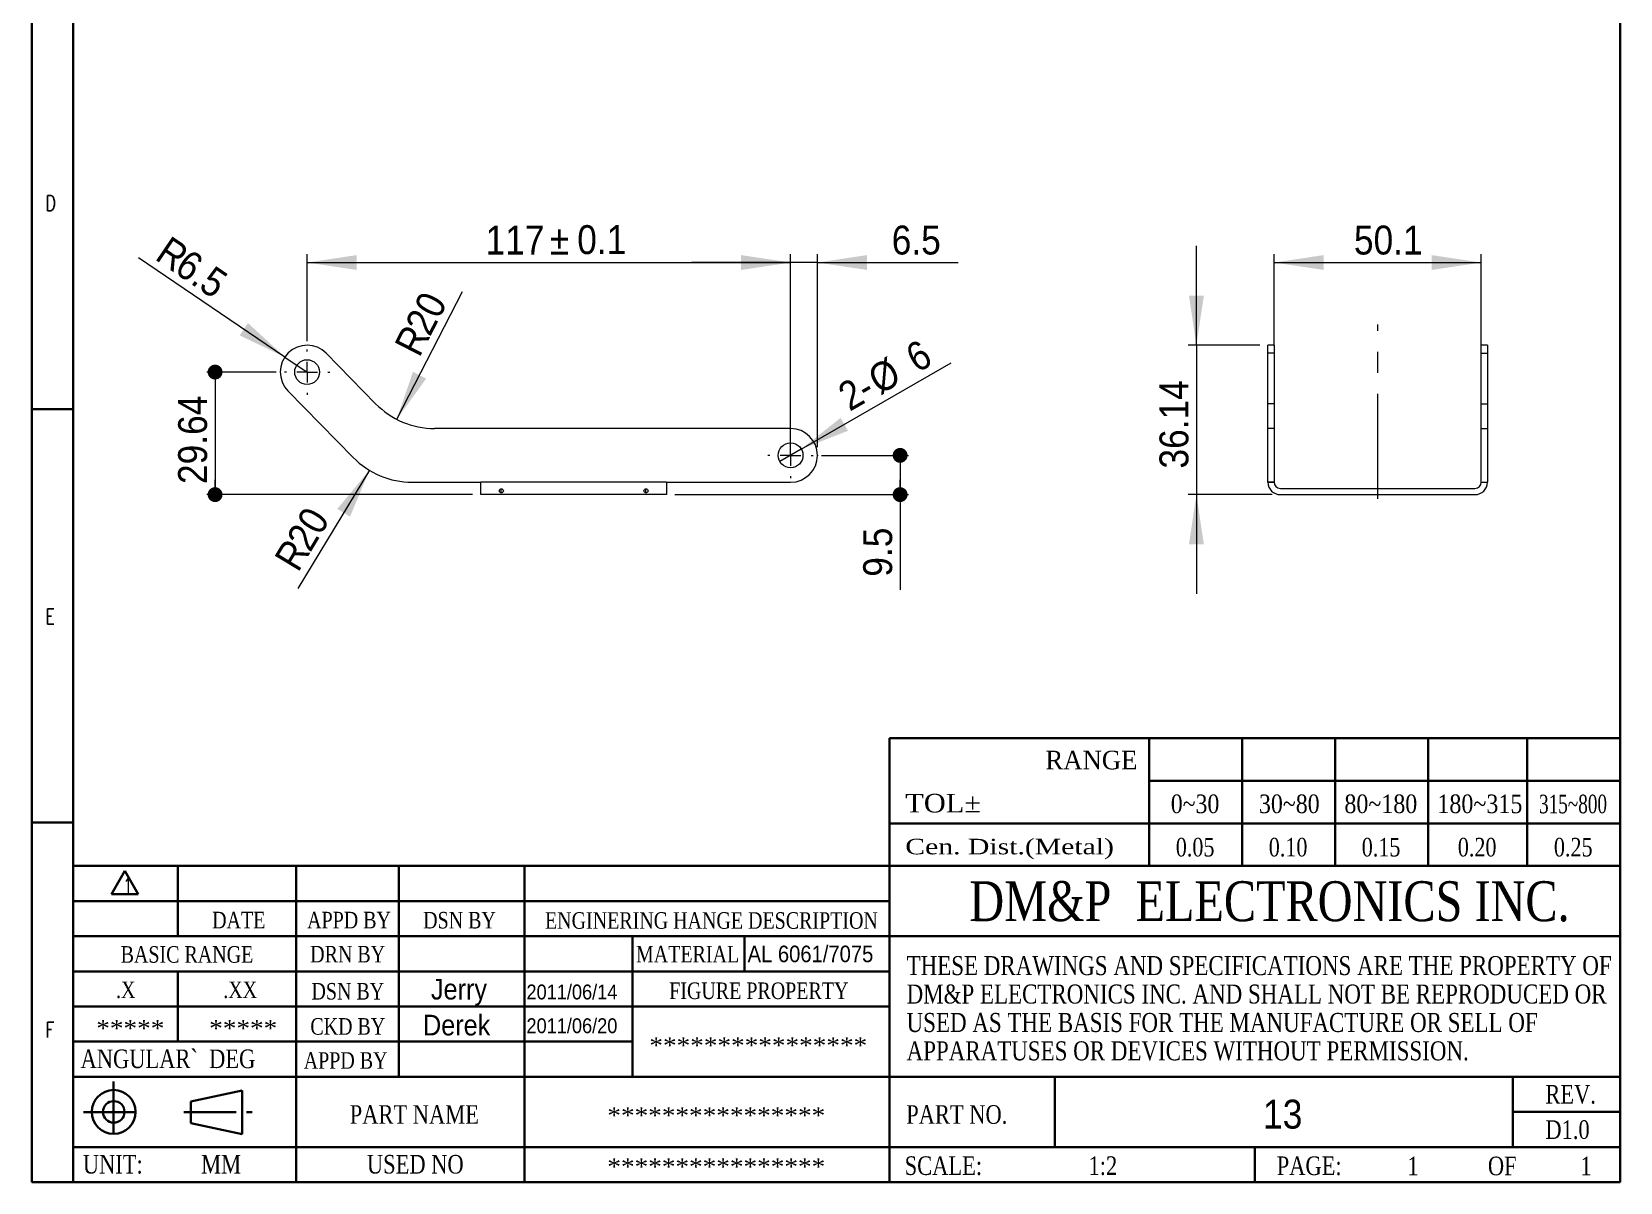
# Model space of a CAD drawing. Header units: millimetres. Extents: x 10 to 202, y 2 to 295.
# Drawn here: x 10 to 202.2, y 2.5 to 141.6 of the extents above; entities that cross this region are included whole.
import ezdxf

# ---------------------------------------------------------------- set-up
doc = ezdxf.new("R2010")
doc.units = ezdxf.units.MM
doc.header["$PDSIZE"] = -1
doc.linetypes.add('CENTER', pattern=[10.16, 6.35, -1.27, 1.27, -1.27])
doc.linetypes.add('CENTERX2', pattern=[20.32, 12.7, -2.54, 2.54, -2.54])
doc.layers.add('SLD-0', color=179, linetype='Continuous')
for name, color, linetype, lineweight in [('中心線2', 1, 'CENTER', 15), ('尺寸標柱線', 3, 'Continuous', 15), ('文字線性', 179, 'Continuous', 15)]:
    doc.layers.add(name, color=color, linetype=linetype, lineweight=lineweight)
doc.styles.add('SLDTEXTSTYLE0', font='GOTHIC.TTF', dxfattribs={"width": 0.913})
doc.styles.add('SLDTEXTSTYLE10', font='times.ttf', dxfattribs={"width": 1.26888})
doc.styles.add('SLDTEXTSTYLE11', font='times.ttf', dxfattribs={"width": 0.786331})
doc.styles.add('SLDTEXTSTYLE12', font='times.ttf', dxfattribs={"width": 0.8})
doc.styles.add('SLDTEXTSTYLE13', font='times.ttf', dxfattribs={"width": 1.090687})
doc.styles.add('SLDTEXTSTYLE14', font='txt_____.ttf', dxfattribs={"width": 0.75})
doc.styles.add('SLDTEXTSTYLE15', font='txt_____.ttf', dxfattribs={"width": 0.7})
doc.styles.add('SLDTEXTSTYLE3', font='times.ttf', dxfattribs={"width": 0.950828})
doc.styles.add('SLDTEXTSTYLE4', font='times.ttf', dxfattribs={"width": 1.081739})
doc.styles.add('SLDTEXTSTYLE5', font='times.ttf', dxfattribs={"width": 0.846979})
doc.styles.add('SLDTEXTSTYLE6', font='times.ttf', dxfattribs={"width": 0.850598})
doc.styles.add('SLDTEXTSTYLE7', font='times.ttf', dxfattribs={"width": 0.853029})
doc.styles.add('SLDTEXTSTYLE8', font='times.ttf', dxfattribs={"width": 0.854773})
doc.styles.add('SLDTEXTSTYLE9', font='times.ttf', dxfattribs={"width": 0.683818})
doc.dimstyles.new('SLDDIMSTYLE0', dxfattribs={"dimtxt": 3.5, "dimasz": 6, "dimexe": 0, "dimexo": 0.0625, "dimgap": 0.875, "dimtad": 2, "dimlfac": 2, "dimrnd": 1e-09, "dimzin": 12, "dimdsep": 46, "dimtxsty": 'SLDTEXTSTYLE0', "dimsah": 1, "dimcen": 0.09, "dimadec": 0, "dimazin": 0, "dimtfac": 1, "dimtofl": 0, "dimtmove": 0, "dimatfit": 3, "dimfxl": 0, "dimtolj": 1, "dimtzin": 12, "dimarcsym": 0})
doc.dimstyles.new('SLDDIMSTYLE1', dxfattribs={"dimtxt": 3.5, "dimasz": 6, "dimexe": 0, "dimexo": 0.0625, "dimgap": 0.875, "dimtad": 2, "dimdec": 1, "dimlfac": 2, "dimrnd": 1e-09, "dimzin": 12, "dimdsep": 46, "dimtxsty": 'SLDTEXTSTYLE0', "dimsah": 1, "dimcen": 0.09, "dimadec": 0, "dimazin": 0, "dimtfac": 1, "dimtdec": 1, "dimtofl": 0, "dimtmove": 0, "dimatfit": 3, "dimfxl": 0, "dimtolj": 1, "dimtzin": 12, "dimarcsym": 0})
doc.dimstyles.new('SLDDIMSTYLE10', dxfattribs={"dimtxt": 3.5, "dimasz": 6, "dimexe": 0, "dimexo": 0.0625, "dimgap": 0.875, "dimtad": 2, "dimlfac": 2, "dimrnd": 1e-09, "dimzin": 12, "dimdsep": 46, "dimtxsty": 'SLDTEXTSTYLE0', "dimsah": 1, "dimcen": 0.09, "dimadec": 0, "dimazin": 0, "dimtfac": 1, "dimtofl": 0, "dimtmove": 0, "dimatfit": 3, "dimfxl": 0, "dimtolj": 1, "dimtzin": 12, "dimarcsym": 0})
doc.dimstyles.new('SLDDIMSTYLE2', dxfattribs={"dimtxt": 3.5, "dimasz": 6, "dimexe": 0, "dimexo": 0.0625, "dimgap": 0.875, "dimtad": 2, "dimdec": 1, "dimlfac": 2, "dimrnd": 1e-09, "dimzin": 12, "dimdsep": 46, "dimtxsty": 'SLDTEXTSTYLE0', "dimsah": 1, "dimcen": 0.09, "dimadec": 0, "dimazin": 0, "dimtfac": 1, "dimtdec": 1, "dimtofl": 0, "dimtmove": 0, "dimatfit": 3, "dimfxl": 0, "dimtolj": 1, "dimtzin": 12, "dimarcsym": 0})
doc.dimstyles.new('SLDDIMSTYLE3', dxfattribs={"dimtxt": 3.5, "dimasz": 6, "dimexe": 0, "dimexo": 0.0625, "dimgap": 0.875, "dimtad": 2, "dimlfac": 2, "dimrnd": 1e-09, "dimzin": 12, "dimdsep": 46, "dimtxsty": 'SLDTEXTSTYLE0', "dimsah": 1, "dimcen": 0.09, "dimadec": 0, "dimazin": 0, "dimtfac": 1, "dimtofl": 0, "dimtmove": 0, "dimatfit": 3, "dimfxl": 0, "dimtolj": 1, "dimtzin": 12, "dimarcsym": 0})
doc.dimstyles.new('SLDDIMSTYLE4', dxfattribs={"dimtxt": 3.5, "dimasz": 6, "dimexe": 0, "dimexo": 0.0625, "dimgap": 0.875, "dimtad": 2, "dimlfac": 2, "dimrnd": 1e-09, "dimzin": 12, "dimdsep": 46, "dimtxsty": 'SLDTEXTSTYLE0', "dimsah": 1, "dimcen": 0.09, "dimadec": 0, "dimazin": 0, "dimtfac": 1, "dimtofl": 0, "dimtmove": 1, "dimatfit": 3, "dimfxl": 0, "dimtolj": 1, "dimtzin": 12, "dimarcsym": 0})
doc.dimstyles.new('SLDDIMSTYLE5', dxfattribs={"dimtxt": 3.5, "dimasz": 1.8, "dimexe": 0, "dimexo": 0.0625, "dimgap": 0.875, "dimtad": 2, "dimlfac": 2, "dimrnd": 1e-09, "dimzin": 12, "dimdsep": 46, "dimtxsty": 'SLDTEXTSTYLE0', "dimblk1": 'DOT', "dimblk2": 'DOT', "dimsah": 1, "dimcen": 0.09, "dimadec": 0, "dimazin": 0, "dimtfac": 1, "dimtofl": 0, "dimtmove": 0, "dimatfit": 3, "dimldrblk": 'DOT', "dimfxl": 0, "dimtolj": 1, "dimtzin": 12, "dimarcsym": 0})
doc.dimstyles.new('SLDDIMSTYLE6', dxfattribs={"dimtxt": 3.5, "dimasz": 1.8, "dimexe": 0, "dimexo": 0.0625, "dimgap": 0.875, "dimtad": 2, "dimdec": 1, "dimlfac": 2, "dimrnd": 1e-09, "dimzin": 12, "dimdsep": 46, "dimtxsty": 'SLDTEXTSTYLE0', "dimblk1": 'DOT', "dimblk2": 'DOT', "dimsah": 1, "dimcen": 0.09, "dimadec": 0, "dimazin": 0, "dimtfac": 1, "dimtdec": 1, "dimtofl": 0, "dimtmove": 0, "dimatfit": 3, "dimldrblk": 'DOT', "dimfxl": 0, "dimtolj": 1, "dimtzin": 12, "dimarcsym": 0})
doc.dimstyles.new('SLDDIMSTYLE7', dxfattribs={"dimtxt": 3.5, "dimasz": 6, "dimexe": 0, "dimexo": 0.0625, "dimgap": 0.875, "dimtad": 2, "dimlfac": 2, "dimrnd": 1e-09, "dimzin": 12, "dimdsep": 46, "dimtxsty": 'SLDTEXTSTYLE0', "dimsah": 1, "dimcen": 0.09, "dimadec": 0, "dimazin": 0, "dimtfac": 1, "dimtmove": 0, "dimatfit": 3, "dimfxl": 0, "dimtolj": 1, "dimtzin": 12, "dimarcsym": 0})
doc.dimstyles.new('SLDDIMSTYLE8', dxfattribs={"dimtxt": 3.5, "dimasz": 6, "dimexe": 0, "dimexo": 0.0625, "dimgap": 0.875, "dimtad": 2, "dimdec": 1, "dimlfac": 2, "dimrnd": 1e-09, "dimzin": 12, "dimdsep": 46, "dimtxsty": 'SLDTEXTSTYLE0', "dimsah": 1, "dimcen": 0.09, "dimadec": 0, "dimazin": 0, "dimtfac": 1, "dimtdec": 1, "dimtofl": 0, "dimtmove": 0, "dimatfit": 3, "dimfxl": 0, "dimtolj": 1, "dimtzin": 12, "dimarcsym": 0})

# ---------------------------------------------------------------- blocks, each defined once
blk = doc.blocks.new('SW_NOTE_1')
at = {"layer": 'SLD-0', "color": 0, "char_height": 2.3, "attachment_point": 1, "style": 'SLDTEXTSTYLE12'}
for s, insert in [('THESE DRAWINGS AND SPECIFICATIONS ARE THE PROPERTY OF', (0, 3.02)), ('DM&P ELECTRONICS INC. AND SHALL NOT BE REPRODUCED OR ', (0, -0.42)), ('USED AS THE BASIS FOR THE MANUFACTURE OR SELL OF ', (0, -3.86)), ('APPARATUSES OR DEVICES WITHOUT PERMISSION.', (0, -7.29))]:
    blk.add_mtext(s, dxfattribs=dict(at, insert=insert))
blk = doc.blocks.new('*D8')
at = {"layer": '尺寸標柱線', "color": 5}
for p, q in [((101.82, 113.73), (89.82, 113.73)), ((101.82, 91.41), (101.82, 114.73)), ((105.07, 113.73), (101.82, 113.73)), ((105.07, 91.41), (105.07, 114.73)), ((105.07, 113.73), (122.1, 113.73))]:
    blk.add_line(p, q, dxfattribs=at)
for points in [[(101.82, 113.73), (95.82, 114.63), (95.82, 112.83)], [(105.07, 113.73), (111.07, 112.83), (111.07, 114.63)]]:
    blk.add_solid(points, dxfattribs=at)
at = {"layer": '尺寸標柱線', "color": 5, "insert": (114.05, 118.2), "char_height": 3.5, "attachment_point": 1, "rotation": 0, "style": 'SLDTEXTSTYLE0'}
blk.add_mtext('6.5', dxfattribs=at)
blk = doc.blocks.new('*D9')
at = {"layer": '尺寸標柱線', "color": 5}
for p, q in [((43.32, 104.23), (43.32, 114.73)), ((43.32, 113.73), (101.82, 113.73)), ((101.82, 94.16), (101.82, 114.73))]:
    blk.add_line(p, q, dxfattribs=at)
for points in [[(43.32, 113.73), (49.32, 112.83), (49.32, 114.63)], [(101.82, 113.73), (95.82, 114.63), (95.82, 112.83)]]:
    blk.add_solid(points, dxfattribs=at)
at = {"layer": '尺寸標柱線', "color": 5, "char_height": 3.5, "attachment_point": 1, "style": 'SLDTEXTSTYLE0'}
for s, insert in [('117', (64.91, 118.2)), ('%%p', (72.67, 118.2)), ('0.1', (76, 118.25))]:
    blk.add_mtext(s, dxfattribs=dict(at, insert=insert))
blk = doc.blocks.new('*D10')
at = {"layer": '尺寸標柱線', "color": 5}
blk.add_line((50.85, 88.6), (42.21, 74.31), dxfattribs=at)
blk.add_solid([(50.85, 88.6), (46.97, 83.93), (48.51, 83)], dxfattribs=at)
at = {"layer": '尺寸標柱線', "color": 5, "char_height": 3.5, "attachment_point": 1, "rotation": 58.8511, "style": 'SLDTEXTSTYLE0'}
for s, insert in [('20', (40.69, 80.39)), ('R', (39.22, 77.97))]:
    blk.add_mtext(s, dxfattribs=dict(at, insert=insert))
blk = doc.blocks.new('*D11')
at = {"layer": '尺寸標柱線', "color": 5}
blk.add_line((54.17, 94.77), (62.13, 110.23), dxfattribs=at)
blk.add_solid([(54.17, 94.77), (57.72, 99.69), (56.12, 100.51)], dxfattribs=at)
at = {"layer": '尺寸標柱線', "color": 5, "char_height": 3.5, "attachment_point": 1, "rotation": 62.7612, "style": 'SLDTEXTSTYLE0'}
for s, insert in [('20', (55.06, 106.27)), ('R', (53.77, 103.75))]:
    blk.add_mtext(s, dxfattribs=dict(at, insert=insert))
blk = doc.blocks.new('_DOT')
at = {"color": 0, "linetype": 'ByBlock', "lineweight": -2}
blk.add_line((-0.5, 0), (-1, 0), dxfattribs=at)
at = {"color": 0, "linetype": 'ByBlock', "const_width": 0.5}
blk.add_lwpolyline([(-0.25, 0, 1), (0.25, 0, 1)], format="xyb", close=True, dxfattribs=at)
blk = doc.blocks.new('*D13')
at = {"layer": '尺寸標柱線', "color": 5}
for p, q in [((39.57, 100.48), (31.18, 100.48)), ((32.18, 100.48), (32.18, 85.66)), ((63.32, 85.66), (31.18, 85.66))]:
    blk.add_line(p, q, dxfattribs=at)
at = {"layer": '尺寸標柱線', "color": 5, "xscale": 1.8, "yscale": 1.8}
for p, rotation in [((32.18, 100.48, -1.52), 90.0000000000004), ((32.18, 85.66, -1.52), 270.0000000000004)]:
    blk.add_blockref('_DOT', p, dxfattribs=dict(at, rotation=rotation))
at = {"layer": '尺寸標柱線', "color": 5, "insert": (27.71, 86.94), "char_height": 3.5, "attachment_point": 1, "rotation": 90, "style": 'SLDTEXTSTYLE0'}
blk.add_mtext('29.64', dxfattribs=at)
blk = doc.blocks.new('*D14')
at = {"layer": '尺寸標柱線', "color": 5}
for p, q in [((105.57, 90.41), (116.07, 90.41)), ((115.07, 90.41), (115.07, 85.66)), ((87.82, 85.66), (116.07, 85.66)), ((115.07, 85.66), (115.07, 74.14))]:
    blk.add_line(p, q, dxfattribs=at)
at = {"layer": '尺寸標柱線', "color": 5, "xscale": 1.8, "yscale": 1.8}
for p, rotation in [((115.07, 90.41, -1.52), 90.0000000000004), ((115.07, 85.66, -1.52), 270.0000000000004)]:
    blk.add_blockref('_DOT', p, dxfattribs=dict(at, rotation=rotation))
at = {"layer": '尺寸標柱線', "color": 5, "insert": (110.6, 75.73), "char_height": 3.5, "attachment_point": 1, "rotation": 90, "style": 'SLDTEXTSTYLE0'}
blk.add_mtext('9.5', dxfattribs=at)
blk = doc.blocks.new('*D15')
at = {"layer": '尺寸標柱線', "color": 5}
for q in [(121.23, 101.61), (100.52, 89.66)]:
    blk.add_line((103.11, 91.16), q, dxfattribs=at)
blk.add_solid([(103.11, 91.16), (108.76, 93.38), (107.86, 94.94)], dxfattribs=at)
at = {"layer": '尺寸標柱線', "color": 5, "char_height": 3.5, "attachment_point": 1, "rotation": 30, "style": 'SLDTEXTSTYLE0'}
for s, insert in [('6', (115.4, 103.36)), ('%%c', (110.83, 100.72)), ('2-', (107.22, 98.7))]:
    blk.add_mtext(s, dxfattribs=dict(at, insert=insert))
blk = doc.blocks.new('*D16')
at = {"layer": '尺寸標柱線', "color": 5}
for q in [(22.92, 114.28), (43.32, 100.48)]:
    blk.add_line((40.62, 102.3), q, dxfattribs=at)
blk.add_solid([(40.62, 102.3), (36.16, 106.41), (35.15, 104.92)], dxfattribs=at)
at = {"layer": '尺寸標柱線', "color": 5, "char_height": 3.5, "attachment_point": 1, "rotation": 325.9085, "style": 'SLDTEXTSTYLE0'}
for s, insert in [('R', (26.73, 117.07)), ('6.5', (29.07, 115.48))]:
    blk.add_mtext(s, dxfattribs=dict(at, insert=insert))
blk = doc.blocks.new('SW_CENTERMARKSYMBOL_0')
at = {"layer": '中心線2', "color": 0}
for p, q in [((0, 2.5), (0, 2.75)), ((-2.5, 0), (-2.75, 0)), ((0, 0), (-1.25, 0)), ((0, 0), (0, 1.25)), ((0, 0), (0, -1.25)), ((0, 0), (1.25, 0)), ((2.5, 0), (2.75, 0)), ((0, -2.5), (0, -2.75))]:
    blk.add_line(p, q, dxfattribs=at)
blk = doc.blocks.new('SW_CENTERMARKSYMBOL_1')
at = {"layer": '中心線2', "color": 0}
for p, q in [((0, 2.5), (0, 2.75)), ((-2.5, 0), (-2.75, 0)), ((0, 0), (-1.25, 0)), ((0, 0), (0, 1.25)), ((0, 0), (0, -1.25)), ((0, 0), (1.25, 0)), ((2.5, 0), (2.75, 0)), ((0, -2.5), (0, -2.75))]:
    blk.add_line(p, q, dxfattribs=at)
blk = doc.blocks.new('*D25')
at = {"layer": '尺寸標柱線', "color": 5}
for p, q in [((160.33, 103.75), (160.33, 114.73)), ((160.33, 113.73), (185.38, 113.73)), ((185.38, 103.75), (185.38, 114.73))]:
    blk.add_line(p, q, dxfattribs=at)
for points in [[(160.33, 113.73), (166.33, 112.83), (166.33, 114.63)], [(185.38, 113.73), (179.38, 114.63), (179.38, 112.83)]]:
    blk.add_solid(points, dxfattribs=at)
at = {"layer": '尺寸標柱線', "color": 5, "insert": (169.98, 118.2), "char_height": 3.5, "attachment_point": 1, "style": 'SLDTEXTSTYLE0'}
blk.add_mtext('50.1', dxfattribs=at)
blk = doc.blocks.new('*D26')
at = {"layer": '尺寸標柱線', "color": 5}
for p, q in [((150.92, 103.73), (150.92, 115.73)), ((158.58, 103.73), (149.92, 103.73)), ((150.92, 103.73), (150.92, 85.66)), ((160.08, 85.66), (149.92, 85.66)), ((150.92, 85.66), (150.92, 73.66))]:
    blk.add_line(p, q, dxfattribs=at)
for points in [[(150.92, 103.73), (151.82, 109.73), (150.02, 109.73)], [(150.92, 85.66), (150.02, 79.66), (151.82, 79.66)]]:
    blk.add_solid(points, dxfattribs=at)
at = {"layer": '尺寸標柱線', "color": 5, "insert": (146.45, 88.81), "char_height": 3.5, "attachment_point": 1, "rotation": 90, "style": 'SLDTEXTSTYLE0'}
blk.add_mtext('36.14', dxfattribs=at)

msp = doc.modelspace()

# ---------------------------------------------------------------- linework, layer by layer
at = {"color": 7, "linetype": 'Continuous', "lineweight": 15}
for p, q in [((51.606322, 96.659189), (45.637259, 102.750716)), ((160.326005, 103.726074), (159.576004, 103.726074)), ((159.576004, 102.750716), (159.576004, 103.726074)), ((160.326005, 102.750716), (159.576004, 102.750716)), ((159.576004, 96.659189), (159.576004, 102.750716)), ((160.326005, 103.726074), (160.326005, 102.750716)), ((160.326005, 102.750716), (160.326005, 96.659189)), ((186.126045, 103.726074), (185.376044, 103.726074)), ((185.376044, 102.750716), (185.376044, 103.726074)), ((185.376044, 102.750716), (186.126045, 102.750716)), ((185.376044, 96.659189), (185.376044, 102.750716)), ((186.126045, 103.726074), (186.126045, 102.750716)), ((186.126045, 102.750716), (186.126045, 96.659189)), ((40.994635, 98.201429), (48.875188, 90.159189)), ((160.326005, 96.659189), (159.576004, 96.659189)), ((159.576004, 93.658093), (159.576004, 96.659189)), ((160.326005, 96.659189), (160.326005, 93.658093)), ((185.376044, 96.659189), (186.126045, 96.659189)), ((185.376044, 93.658093), (185.376044, 96.659189)), ((186.126045, 96.659189), (186.126045, 93.658093)), ((101.815948, 93.658093), (58.748823, 93.658093)), ((160.326005, 93.658093), (159.576004, 93.658093)), ((159.576004, 87.158093), (159.576004, 93.658093)), ((160.326005, 93.658093), (160.326005, 87.158093)), ((185.376044, 87.158093), (185.376044, 93.658093)), ((185.376044, 93.658093), (186.126045, 93.658093)), ((186.126045, 93.658093), (186.126045, 87.158093)), ((56.017691, 87.158093), (64.315949, 87.158093)), ((86.815948, 87.158073), (64.315949, 87.158073)), ((64.315949, 85.658073), (64.315949, 87.158073)), ((86.815948, 87.158073), (101.815952, 87.158093)), ((86.815948, 87.158073), (86.815948, 85.658073)), ((160.326005, 87.158093), (159.576004, 87.158093)), ((159.576004, 87.158073), (159.576004, 87.158093)), ((159.576004, 87.158073), (160.326005, 87.158073)), ((160.326005, 87.158093), (160.326005, 87.158073)), ((185.376044, 87.158093), (186.126045, 87.158093)), ((185.376044, 87.158073), (185.376044, 87.158093)), ((185.376044, 87.158073), (186.126045, 87.158073)), ((186.126045, 87.158093), (186.126045, 87.158073)), ((86.815948, 85.658073), (64.315949, 85.658073)), ((161.076004, 86.408073), (184.626044, 86.408073)), ((161.076004, 85.658073), (184.626044, 85.658073))]:
    msp.add_line(p, q, dxfattribs=at)
at = {"color": 8, "linetype": 'Continuous', "lineweight": 15}
for p, q in [((66.815948, 85.882367), (66.815948, 86.36904)), ((84.315948, 85.882367), (84.315948, 86.36904))]:
    msp.add_line(p, q, dxfattribs=at)
at = {"color": 7, "linetype": 'Continuous', "lineweight": 15}
for centre in [(43.315948, 100.476073), (101.815948, 90.408093)]:
    msp.add_circle(centre, 1.5, dxfattribs=at)
for centre, radius, start, end in [((43.315948, 100.476073), 3.25, 44.41821445, 224.41821445), ((58.748823, 103.658093), 10, 224.41821445, 270), ((101.815948, 90.408093), 3.25, 270.00007633, 90), ((56.01769, 97.158093), 10, 224.41821445, 270), ((161.076004, 87.158073), 1.5, 180, 270), ((161.076004, 87.158073), 0.75, 180, 270), ((184.626044, 87.158073), 0.75, 270, 0), ((184.626044, 87.158073), 1.5, 270, 0)]:
    msp.add_arc(centre, radius, start, end, dxfattribs=at)
for points in [[(66.815948, 85.882367), (66.776112, 85.88237), (66.737764, 85.889432), (66.672514, 85.913905), (66.646178, 85.930867), (66.584637, 85.990361), (66.565946, 86.041663), (66.565949, 86.153174), (66.584624, 86.214411), (66.646739, 86.295513), (66.673107, 86.320324), (66.737821, 86.357385), (66.776893, 86.36904), (66.815948, 86.36904)], [(66.815948, 86.36904), (66.85498, 86.36904), (66.894164, 86.357344), (66.9588, 86.320307), (66.985457, 86.295193), (67.047369, 86.214137), (67.065942, 86.153189), (67.065954, 86.041687), (67.047245, 85.990163), (66.985228, 85.930486), (66.95903, 85.913749), (66.894137, 85.889459), (66.85576, 85.882364), (66.815948, 85.882367)], [(84.315948, 85.882367), (84.276112, 85.88237), (84.237764, 85.889432), (84.172514, 85.913905), (84.146178, 85.930867), (84.084637, 85.990361), (84.065946, 86.041663), (84.065949, 86.153174), (84.084624, 86.214411), (84.146739, 86.295513), (84.173107, 86.320324), (84.237821, 86.357385), (84.276893, 86.36904), (84.315948, 86.36904)], [(84.315948, 86.36904), (84.35498, 86.36904), (84.394164, 86.357344), (84.4588, 86.320307), (84.485457, 86.295193), (84.547369, 86.214137), (84.565942, 86.153189), (84.565954, 86.041687), (84.547245, 85.990163), (84.485228, 85.930486), (84.45903, 85.913749), (84.394137, 85.889459), (84.35576, 85.882364), (84.315948, 85.882367)]]:
    msp.add_open_spline(points, degree=3, knots=[0, 0, 0, 0, 0.125, 0.125, 0.25, 0.25, 0.5, 0.5, 0.75, 0.75, 0.875, 0.875, 1, 1, 1, 1], dxfattribs=at)
at = {"layer": 'SLD-0', "color": 7, "linetype": 'Continuous', "lineweight": 30}
for p, q in [((10, 294.5), (10, 2.5)), ((10, 96), (15, 96)), ((113.8, 56.208203), (202.2, 56.208203)), ((113.8, 56.208203), (113.8, 40.75)), ((145.2, 56.208203), (145.2, 40.75)), ((156.45, 56.208203), (156.45, 40.75)), ((167.7, 56.208203), (167.7, 40.75)), ((178.95, 56.208203), (178.95, 40.75)), ((190.95, 56.208203), (190.95, 40.75)), ((145.2, 51.055469), (202.2, 51.055469)), ((113.8, 45.902734), (202.2, 45.902734)), ((113.8, 40.75), (202.2, 40.75)), ((29.238855, 12.275939), (35.451436, 13.601727)), ((35.451436, 13.601727), (35.451436, 8.296617)), ((29.238855, 12.275939), (29.238855, 9.65899)), ((29.238855, 9.65899), (35.451436, 8.296617)), ((202.2, 2.5), (10, 2.5))]:
    msp.add_line(p, q, dxfattribs=at)
at = {"layer": 'SLD-0', "color": 7, "lineweight": 30}
for p, q in [((15, 289.5), (15, 2.5)), ((202.2, 2.5), (202.2, 289.5)), ((15, 57.75), (15, 2.5)), ((15, 57.75), (15, 2.5)), ((15, 46), (10, 46)), ((202.2, 40.75), (15, 40.75)), ((27.669706, 40.65357), (27.669706, 32.25)), ((41.990952, 40.75), (41.990952, 15.249928)), ((54.398926, 40.75), (54.398926, 15.249928)), ((69.6, 2.5), (69.6, 40.75)), ((113.8, 40.75), (113.8, 2.5)), ((21.27295, 40.14141), (19.661188, 37.349757)), ((22.884711, 37.349757), (21.27295, 40.14141)), ((19.661188, 37.349757), (22.884711, 37.349757)), ((113.8, 36.5), (15, 36.5)), ((202.2, 32.25), (15, 32.25)), ((82.680054, 32.25), (82.680054, 15.249928)), ((96.253784, 32.25), (96.253784, 28)), ((113.8, 28), (15, 28)), ((27.669706, 28), (27.669706, 19.5)), ((113.8, 23.75), (15, 23.75)), ((82.680054, 19.5), (15, 19.5)), ((69.6, 15.249928), (15, 15.249928)), ((41.990952, 15.249928), (41.990952, 2.5)), ((69.6, 15.249928), (202.2, 15.249928)), ((133.8, 15.249928), (133.8, 6.75)), ((189.2, 6.75), (189.2, 15.249928)), ((202.2, 11), (189.2, 11)), ((15, 6.75), (202.2, 6.75)), ((158, 2.5), (158, 6.75))]:
    msp.add_line(p, q, dxfattribs=at)
at = {"layer": 'SLD-0', "color": 7, "linetype": 'CENTER', "lineweight": 30}
for p, q in [((19.892303, 14.684671), (19.892303, 7.668423)), ((16.270071, 10.961909), (23.625373, 10.961909)), ((28.380602, 10.956014), (36.671534, 10.956014))]:
    msp.add_line(p, q, dxfattribs=at)
at = {"layer": 'SLD-0', "color": 7, "linetype": 'Continuous', "lineweight": 30}
for centre, radius in [((19.912001, 11.008058), 2.651387), ((19.920447, 11.00507), 1.302772)]:
    msp.add_circle(centre, radius, dxfattribs=at)
at = {"layer": '中心線2', "color": 1, "linetype": 'CENTERX2', "lineweight": 0}
msp.add_line((172.851024, 85.158093), (172.851024, 106.229343), dxfattribs=at)
at = {"layer": '尺寸標柱線', "color": 5, "lineweight": 0}
msp.add_point((105.065948, 90.408095), dxfattribs=at)

# ---------------------------------------------------------------- block references
at = {"layer": 'SLD-0', "color": 7}
msp.add_blockref('SW_NOTE_1', (115.85331, 26.829865), dxfattribs=at)
at = {"layer": '中心線2', "color": 1}
for name, p in [('SW_CENTERMARKSYMBOL_1', (43.315948, 100.476073)), ('SW_CENTERMARKSYMBOL_0', (101.815948, 90.408093))]:
    msp.add_blockref(name, p, dxfattribs=at)

# ---------------------------------------------------------------- texts
at = {"layer": 'SLD-0', "color": 7, "attachment_point": 1}
for s, insert, char_height, style in [('D', (11.666667, 121.852425), 1.852083, 'SLDTEXTSTYLE14'), ('E', (11.666667, 71.852425), 1.852083, 'SLDTEXTSTYLE14'), ('RANGE', (132.65198, 54.684077), 2.25, 'SLDTEXTSTYLE3'), ('TOL±', (115.691583, 49.470602), 2.25, 'SLDTEXTSTYLE4'), ('0~30', (147.81881, 49.389671), 2.25, 'SLDTEXTSTYLE5'), ('30~80', (158.48586, 49.389671), 2.25, 'SLDTEXTSTYLE6'), ('80~180', (168.825, 49.389671), 2.25, 'SLDTEXTSTYLE7'), ('180~315', (180.075, 49.389671), 2.25, 'SLDTEXTSTYLE8'), ('315~800', (192.375, 49.37087), 2.25, 'SLDTEXTSTYLE9'), ('Cen. Dist.(Metal)', (115.691583, 44.033979), 1.875, 'SLDTEXTSTYLE10'), ('0.05', (148.425, 44.147457), 2.25, 'SLDTEXTSTYLE11'), ('0.10', (159.675, 44.147457), 2.25, 'SLDTEXTSTYLE11'), ('0.15', (170.925, 44.147457), 2.25, 'SLDTEXTSTYLE11'), ('0.20', (182.55, 44.147457), 2.25, 'SLDTEXTSTYLE11'), ('0.25', (194.175, 44.147457), 2.25, 'SLDTEXTSTYLE11'), ('1', (21.06793, 39.251727), 1.8, 'SLDTEXTSTYLE15'), ('DM&P  ELECTRONICS INC.', (123.441439, 38.90286), 4.83, 'SLDTEXTSTYLE12'), ('DATE', (31.828312, 35.205695), 2, 'SLDTEXTSTYLE12'), ('APPD BY', (43.320634, 35.205695), 2, 'SLDTEXTSTYLE12'), ('DSN BY', (57.360048, 35.189654), 2, 'SLDTEXTSTYLE12'), ('ENGINERING HANGE DESCRIPTION', (72.099712, 35.155168), 2, 'SLDTEXTSTYLE12'), ('BASIC RANGE', (20.756734, 31.050283), 2, 'SLDTEXTSTYLE12'), ('DRN BY', (43.687119, 31.08105), 2, 'SLDTEXTSTYLE12'), ('MATERIAL', (83.108821, 31.08105), 2, 'SLDTEXTSTYLE12'), ('.X', (20.197147, 26.769539), 2, 'SLDTEXTSTYLE12'), ('.XX', (33.174872, 26.769539), 2, 'SLDTEXTSTYLE12'), ('DSN BY', (43.840744, 26.594802), 2, 'SLDTEXTSTYLE12'), ('FIGURE PROPERTY', (87.128668, 26.655168), 2, 'SLDTEXTSTYLE12'), ('F', (11.666667, 21.852425), 1.852083, 'SLDTEXTSTYLE14'), ('*****', (17.803076, 22.1132), 2, 'SLDTEXTSTYLE13'), ('*****', (31.46633, 22.1132), 2, 'SLDTEXTSTYLE13'), ('CKD BY', (43.704633, 22.344802), 2, 'SLDTEXTSTYLE12'), ('****************', (84.725886, 20.037323), 2, 'SLDTEXTSTYLE13'), ('ANGULAR`  DEG', (15.90436, 18.549332), 2.25, 'SLDTEXTSTYLE12'), ('APPD BY', (42.904812, 18.224484), 2, 'SLDTEXTSTYLE12'), ('REV.', (193.140737, 14.263964), 2.25, 'SLDTEXTSTYLE12'), ('PART NAME', (48.47219, 11.818511), 2.25, 'SLDTEXTSTYLE12'), ('****************', (79.645155, 11.568819), 2, 'SLDTEXTSTYLE13'), ('PART NO.', (115.806468, 11.818511), 2.25, 'SLDTEXTSTYLE12'), ('D1.0', (193.140737, 9.988477), 2.25, 'SLDTEXTSTYLE12'), ('UNIT:', (16.181511, 5.799712), 2.25, 'SLDTEXTSTYLE12'), ('MM', (30.494902, 5.799712), 2.25, 'SLDTEXTSTYLE12'), ('USED NO', (50.554164, 5.799712), 2.25, 'SLDTEXTSTYLE12'), ('****************', (79.645155, 5.379054), 2, 'SLDTEXTSTYLE13'), ('SCALE:', (115.618767, 5.628746), 2.25, 'SLDTEXTSTYLE12'), ('1:2', (137.86465, 5.628746), 2.25, 'SLDTEXTSTYLE12'), ('PAGE:', (160.636936, 5.615788), 2.25, 'SLDTEXTSTYLE12'), ('1', (176.457793, 5.594062), 2.25, 'SLDTEXTSTYLE12'), ('OF', (186.189947, 5.594062), 2.25, 'SLDTEXTSTYLE12'), ('1', (197.393563, 5.594062), 2.25, 'SLDTEXTSTYLE12')]:
    msp.add_mtext(s, dxfattribs=dict(at, insert=insert, char_height=char_height, style=style))
at = {"layer": '文字線性', "color": 5, "attachment_point": 1, "style": 'SLDTEXTSTYLE0'}
for s, insert, char_height in [('AL 6061/7075', (96.615137, 31.112941), 2), ('Jerry', (58.300666, 27.096395), 2.5), ('2011/06/14', (69.85878, 26.407394), 1.8), ('Derek', (57.340596, 22.753524), 2.5), ('2011/06/20', (69.85878, 22.324681), 1.8), ('13', (158.986613, 12.483664), 3.5)]:
    msp.add_mtext(s, dxfattribs=dict(at, insert=insert, char_height=char_height))

# ---------------------------------------------------------------- dimensions: what is measured, and where the dimension line sits
at = {"layer": '尺寸標柱線', "color": 5}
dim = msp.add_linear_dim(base=(101.815948, 113.726073), p1=(43.315948, 103.226073), p2=(101.815948, 93.158093), text='<>%%p0.1', dimstyle='SLDDIMSTYLE0', dxfattribs=at)
dim.commit()
dim.dimension.update_dxf_attribs({"geometry": '*D9', "text_midpoint": (73.686915, 113.726073), "dimtype": 160})
for base, p1, p2, angle, dimstyle, picture, middle in [((101.815932, 113.726063), (105.065948, 90.408095), (101.815948, 90.408093), 0.00003817, 'SLDDIMSTYLE2', '*D8', (117.279458, 113.726073)), ((150.921013, 85.658073), (159.576004, 103.726073), (161.076004, 85.658073), 90, 'SLDDIMSTYLE10', '*D26', (150.921013, 94.624442)), ((32.175911, 85.658073), (40.565948, 100.476073), (64.315948, 85.658073), 90, 'SLDDIMSTYLE5', '*D13', (32.175911, 92.758011)), ((115.065948, 85.658073), (104.565948, 90.408093), (86.815948, 85.658073), 90, 'SLDDIMSTYLE6', '*D14', (115.065948, 78.962729))]:
    dim = msp.add_linear_dim(base=base, p1=p1, p2=p2, angle=angle, dimstyle=dimstyle, dxfattribs=at)
    dim.commit()
    dim.dimension.update_dxf_attribs({"geometry": picture, "text_midpoint": middle, "dimtype": 160})
dim = msp.add_linear_dim(base=(185.376044, 113.726073), p1=(160.326004, 102.750717), p2=(185.376044, 102.750717), dimstyle='SLDDIMSTYLE1', dxfattribs=at)
dim.commit()
dim.dimension.update_dxf_attribs({"geometry": '*D25', "text_midpoint": (174.508375, 113.726073), "dimtype": 160})
for center, mpoint, dimstyle, picture, middle in [((43.315948, 100.476073), (40.624481, 102.297749), 'SLDDIMSTYLE8', '*D16', (27.916838, 110.898729)), ((58.748823, 103.658093), (54.171827, 94.767024), 'SLDDIMSTYLE4', '*D11', (59.574149, 105.261324)), ((56.01769, 97.158093), (50.845056, 88.599831), 'SLDDIMSTYLE3', '*D10', (45.004527, 78.936514))]:
    dim = msp.add_radius_dim(center=center, mpoint=mpoint, dimstyle=dimstyle, dxfattribs=at)
    dim.commit()
    dim.dimension.update_dxf_attribs({"geometry": picture, "text_midpoint": middle, "dimtype": 164})
dim = msp.add_diameter_dim_2p(p1=(100.51691, 89.658093), p2=(103.114986, 91.158093), text='2-<>', dimstyle='SLDDIMSTYLE7', dxfattribs=at)
dim.commit()
dim.dimension.update_dxf_attribs({"geometry": '*D15', "text_midpoint": (114.872377, 97.94623), "dimtype": 163})

doc.saveas('drawing.dxf')
